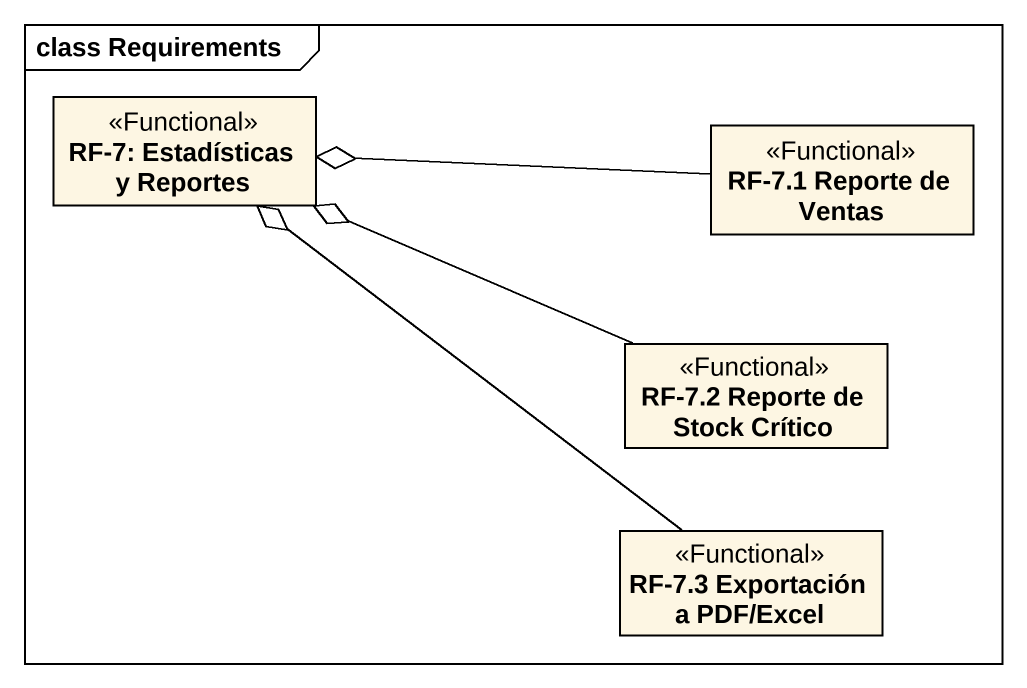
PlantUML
@startuml
mainframe class Requirements
hide circle
hide empty members
class "RF-7: Estadísticas y Reportes" as RF_7_Estadísticas_y_Reportes <<Functional>>
class "RF-7.1 Reporte de Ventas" as RF_7_1_Reporte_de_Ventas <<Functional>>
class "RF-7.2 Reporte de Stock Crítico" as RF_7_2_Reporte_de_Stock <<Functional>>
class "RF-7.3 Exportación a PDF/Excel" as RF_7_3_Exportación_a_PDF <<Functional>>
RF_7_1_Reporte_de_Ventas -left-o RF_7_Estadísticas_y_Reportes
RF_7_2_Reporte_de_Stock -left-o RF_7_Estadísticas_y_Reportes
RF_7_3_Exportación_a_PDF -up-o RF_7_Estadísticas_y_Reportes
@enduml
